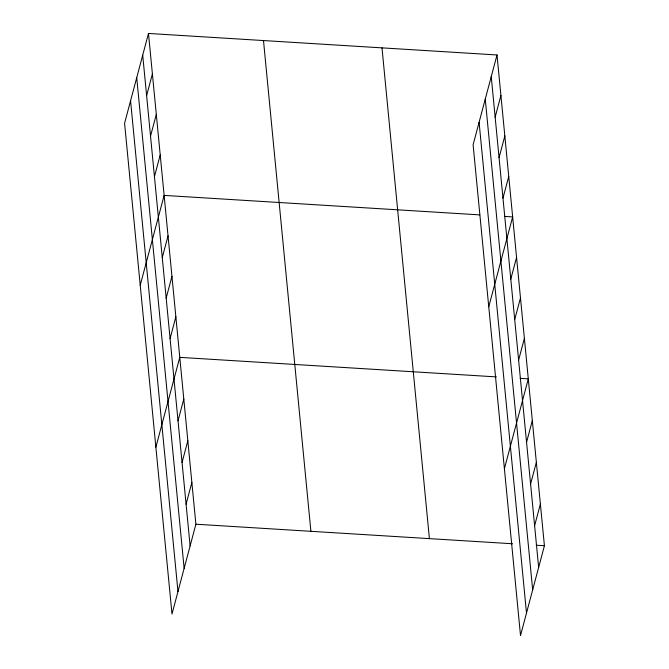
<?xml version="1.0" encoding="UTF-8"?>
<svg xmlns="http://www.w3.org/2000/svg" width="669" height="669" viewBox="0 0 669 669"><rect width="100%" height="100%" fill="white"/><g stroke="black" fill="none" stroke-linecap="round" stroke-linejoin="round"><path stroke-width="1" d="M148.485 33.45L124.585 123.272L171.992 614.033L195.892 524.212L148.485 33.45L497.008 54.967L544.415 545.728L520.515 635.55L473.108 144.788L497.008 54.967M146.62 95.642L152.39 73.941M150.525 136.125L156.303 114.424M154.439 176.616L160.217 154.915M140.222 285.228L164.122 195.398L479.798 214.891M162.266 257.59L168.036 235.889M166.171 298.081L171.95 276.381M170.085 338.564L175.855 316.863M155.869 447.176L179.769 357.355L496.465 376.906M178.021 420.768L183.799 399.067M182.052 462.48L187.83 440.779M186.082 504.2L191.861 482.5M495.152 117.15L500.922 95.45M499.057 157.641L504.836 135.941M502.971 198.124L508.749 176.424M488.755 306.737L512.655 216.915L504.443 216.405M510.79 279.107L516.568 257.406M514.704 319.59L520.482 297.889M518.617 360.081L524.387 338.38M504.401 468.693L528.301 378.863L520.089 378.361M526.553 442.284L532.332 420.584M530.584 483.996L536.362 462.296M534.615 525.709L540.393 504.008M195.892 524.212L512.588 543.763M536.204 545.218L544.415 545.728M491.238 76.667L538.645 567.429M485.259 99.146L532.666 589.907M479.096 122.31L526.503 613.072M381.999 47.867L429.406 538.629M263.494 40.55L310.901 531.311M142.706 55.151L190.113 545.912M136.727 77.629L184.134 568.391M130.564 100.793L177.971 591.555"/></g></svg>
